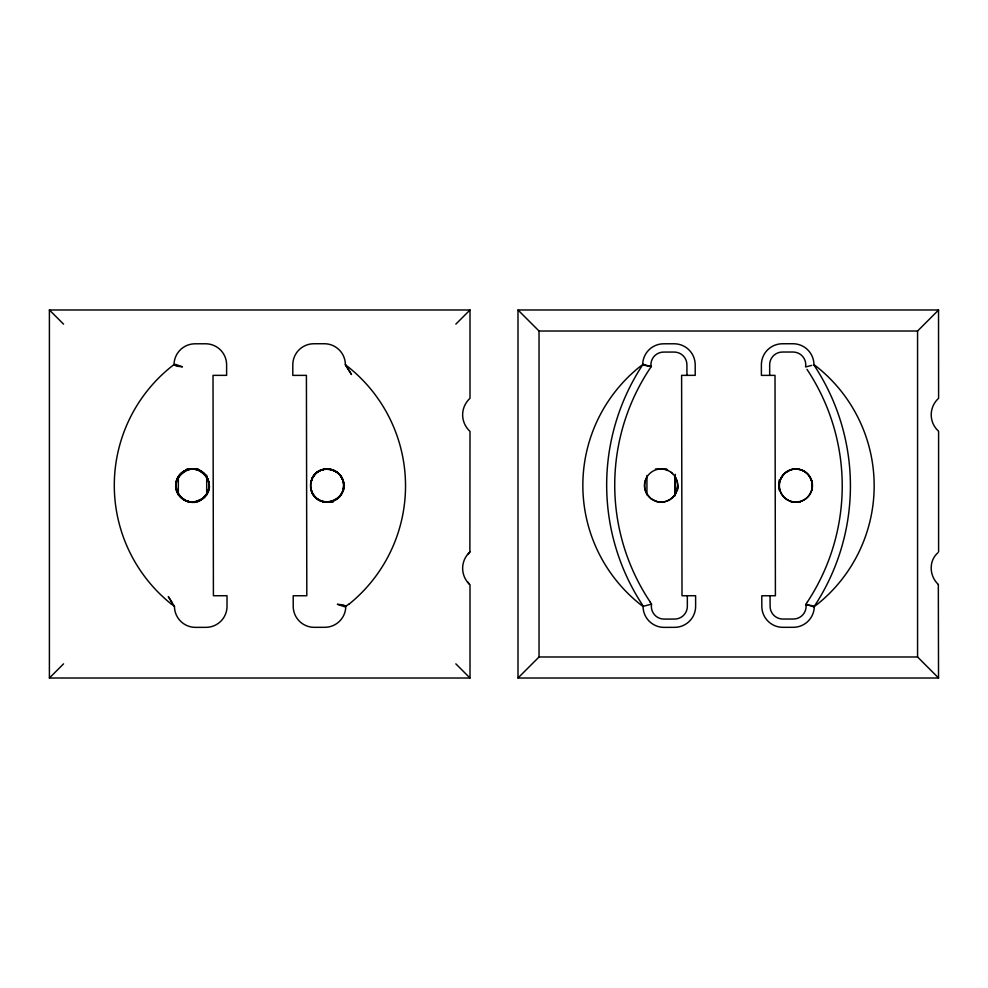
<?xml version="1.0" encoding="UTF-8"?>
<svg xmlns="http://www.w3.org/2000/svg" width="988" height="988" viewBox="0 0 988 988"><rect width="100%" height="100%" fill="white"/><g stroke="black" fill="none" stroke-linecap="round" stroke-linejoin="round"><path stroke-width="1.48" d="M675.286 495.704L674.693 476.08M656.489 501.459C665.146 504.251 675.175 498.434 677.163 489.603A32.641 23.082 0 0 0 677.657 485.651M184.633 470.98L185.608 470.498L179.581 475.203L176.457 481.502A32.727 23.144 0 0 0 176.457 489.603A29.492 20.859 0 0 0 178.05 493.642A25.96 18.364 0 0 0 179.285 495.531L182.484 498.73A17.735 12.535 0 0 0 183.879 499.681L186.374 500.928A13.437 9.51 0 0 0 188.424 501.608A12.399 8.781 0 0 0 190.437 501.99L197.069 501.472L202.528 498.73A20.106 14.215 0 0 0 204.244 497.236C212.395 489.678 209.629 474.734 199.415 470.498L204.331 473.956M315.357 473.87L312.64 477.463L310.8 482.539L312.381 477.945M779.89 480.6L779.668 481.366A32.604 23.057 0 0 0 779.124 485.553M780.014 480.217L784.052 473.771L790.548 469.806M176.753 480.477L178.062 477.463M180.211 474.462C165.984 488.64 189.029 512.476 203.602 497.853C221.028 483.379 195.068 457.889 180.693 473.956M311.689 479.464C317.556 461.853 346.245 468.794 343.577 487.047C342.922 505.584 313.184 507.165 310.8 488.566L312.381 493.16M177.803 477.945C183.459 465.496 203.503 466.521 207.9 479.452A30.653 21.662 0.1 0 1 208.567 481.502A32.678 23.107 0 0 1 209.061 485.553L209.073 485.651A32.653 23.082 0 0 1 208.567 489.616A29.492 20.859 0 0 1 206.961 493.642A25.947 18.352 0 0 1 205.739 495.531A23.033 16.29 0 0 1 204.244 497.236L200.65 499.977A15.166 10.732 0 0 1 198.65 500.941A13.437 9.51 0 0 1 196.6 501.608A12.399 8.781 0 0 1 194.587 501.99C177.704 505.078 168.787 479.81 183.694 471.535M646.93 477.006L645.09 481.366A32.592 23.045 0 0 0 645.09 489.739L646.584 493.518M206.961 493.642L202.528 498.73L194.587 501.978A11.646 8.237 0 0 1 190.437 501.99L186.411 500.953L180.804 497.26A23.045 16.29 0 0 1 179.297 495.519L178.062 493.642M807.48 601.988L805.949 604.273A12.659 12.659 0 0 1 806.109 606.262A12.745 12.745 0 0 1 793.376 619.031L782.867 619.044A12.745 12.745 0 0 1 770.097 606.323L770.072 595.752M686.944 375.366L686.919 364.782A12.745 12.745 0 0 0 674.149 352.061L663.64 352.074A12.745 12.745 0 0 0 650.907 364.856A12.659 12.659 0 0 0 651.067 366.832L649.536 369.117A210.518 210.518 0 0 0 650.03 601.741M469.88 551.971L470.004 431.41C460.223 422.197 460.161 407.488 470.004 398.288L470.004 309.985L49.4 309.985L49.4 678.015L470.004 678.015L470.004 584.908C460.223 575.695 460.161 560.986 470.004 551.798M468.003 554.527L469.522 552.44M937.908 552.737C928.226 561.332 929.659 576.239 938.057 584.167M313.233 476.488C319.828 465.299 338.267 467.299 342.49 479.452C350.419 496.952 322.99 511.29 313.233 494.618M49.4 678.015L63.553 663.862M455.851 324.138L470.004 309.985M518.07 677.941L539.028 656.983L917.568 656.983L938.526 677.941L938.328 584.526M518.07 310.059L539.028 331.017L917.568 331.017L938.526 310.059L938.6 398.288C928.992 407.068 928.646 421.864 938.23 430.904M200.65 499.977C207.678 496.087 210.95 486.899 207.9 479.464A28.331 20.019 0.1 0 0 206.677 477.006L204.714 474.364M349.073 604.001L344.861 606.83L337.353 604.273L343.318 604.94L345.788 606.249A21.032 21.032 0 0 1 324.793 627.306L314.283 627.331A21.032 21.032 0 0 1 293.214 606.336L293.201 595.764L306.811 595.739L306.416 375.366L292.806 375.391L292.794 364.819A21.032 21.032 0 0 1 313.776 343.75L324.299 343.738A21.032 21.032 0 0 1 345.368 364.733L348.875 367.474A152.066 152.066 0 0 1 349.135 604.076M317.062 472.375C325.287 465.756 338.859 469.535 342.49 479.464M198.6 500.953L201.564 499.409M790.943 469.695C797.81 467.497 805.85 470.51 809.629 476.636M811.728 365.387L805.578 366.956A12.733 12.733 0 0 0 792.907 352.024L782.397 352.037A12.745 12.745 0 0 0 769.664 364.807L769.689 375.378M687.327 595.727L687.352 606.299A12.745 12.745 0 0 1 674.619 619.068L664.109 619.093A12.733 12.733 0 0 1 651.537 604.137L643.349 606.286A218.62 218.546 -89.9 0 1 642.793 364.658M194.587 501.978L196.6 501.608M195.525 501.842L189.498 501.842M938.6 309.985L517.996 309.985L517.996 678.015L938.6 678.015M186.831 468.991L198.18 468.991M655.439 468.991L666.777 468.991M322.57 502.114L333.104 502.114M791.166 502.114L800.206 502.114M190.437 501.978L186.374 500.928A15.166 10.72 0 0 1 184.373 499.977L183.447 499.409M656.365 501.422L650.857 498.557L646.72 493.765M666.023 469.745L668.012 470.498M651.067 366.832L643.237 364.276L639.211 367.215A152.004 152.004 0 0 0 642.99 606.471M805.949 604.273L813.779 606.83L817.805 603.89A152.004 152.004 0 0 0 814.026 364.646M184.373 499.977C159.142 484.318 195.723 452.208 207.9 479.464M670.827 472.153L672.532 473.573M170.949 603.643L174.456 606.385A21.032 21.032 0 0 0 195.525 627.368L206.035 627.355A21.032 21.032 0 0 0 227.03 606.286L227.018 595.715L213.408 595.739L213.013 375.366L226.623 375.341L226.61 364.77A21.032 21.032 0 0 0 205.541 343.775L195.019 343.799A21.032 21.032 0 0 0 174.036 364.868L175.778 364.424L182.471 366.832L176.506 366.178L174.036 364.56L170.751 367.116A152.066 152.066 0 0 0 170.875 603.717M455.851 663.862L470.004 678.015M49.4 309.985L63.553 324.138M468.003 582.179L469.522 584.254M651.524 604.137L649.943 601.791M174.456 606.385L168.318 596.579L172.344 603.149M809.715 476.747L811.704 481.366A32.604 23.057 0 0 1 812.247 485.553M675.286 477.006L677.126 481.366A32.604 23.057 0 0 1 677.657 485.553L677.669 489.69M938.6 431.41L938.6 551.798M917.568 331.017L917.568 656.983M812.247 480.6L812.247 490.073M779.124 480.02L779.124 490.073M675.286 474.339L675.286 495.062M646.93 475.463L646.93 494.865M539.028 331.017L539.028 656.983M343.651 482.132L343.651 490.073M206.69 475.129L206.69 495.062M178.322 476.661L178.322 495.062M677.669 485.553A16.561 16.561 0 0 1 652.821 499.891A16.561 16.561 0 0 1 652.821 471.214A16.561 16.561 0 0 1 677.669 485.553A32.666 23.095 0 0 1 677.163 489.616M651.092 366.042A8.509 1.482 1.5 0 1 642.719 364.56L642.694 364.473A21.02 21.02 0 0 1 663.615 343.799L674.137 343.775A21.02 21.02 0 0 1 695.194 364.77L695.219 375.341L681.609 375.366L682.004 595.739L695.614 595.715L695.626 606.286A21.02 21.02 0 0 1 674.643 627.343L664.121 627.38A21.02 21.02 0 0 1 643.065 606.385M806.986 369.364A210.518 210.518 0 0 1 807.394 601.939M805.924 605.064A8.509 1.482 1.5 0 1 814.297 606.558A21.02 21.02 0 0 1 793.401 627.306L782.879 627.331A21.02 21.02 0 0 1 761.822 606.336L761.797 595.764L775.407 595.739L775.012 375.366L761.402 375.391L761.39 364.819A21.02 21.02 0 0 1 782.385 343.762L792.895 343.738A21.02 21.02 0 0 1 813.951 364.733M813.816 364.831A218.62 218.546 -89.9 0 1 814.223 606.447M349.517 371.229L345.368 364.733L351.506 374.526L349.517 371.229M787.411 499.891A16.561 16.561 0 0 0 812.247 485.553A16.561 16.561 0 0 0 787.411 471.214A16.561 16.561 0 0 0 787.411 499.891M787.634 499.891A16.561 16.561 0 0 0 812.469 485.553A16.561 16.561 0 0 0 787.634 471.214A16.561 16.561 0 0 0 787.634 499.891M318.803 499.891A16.561 16.561 0 0 0 343.651 485.553A16.561 16.561 0 0 0 318.815 471.202A16.561 16.561 0 0 0 318.803 499.891M184.225 499.891A16.561 16.561 0 0 0 209.073 485.553A16.561 16.561 0 0 0 184.225 471.214A16.561 16.561 0 0 0 184.225 499.891M317.778 499.088A16.561 16.561 0 0 0 343.799 487.047A16.561 16.561 0 0 0 320.359 470.523A16.561 16.561 0 0 0 317.778 499.088"/></g></svg>
